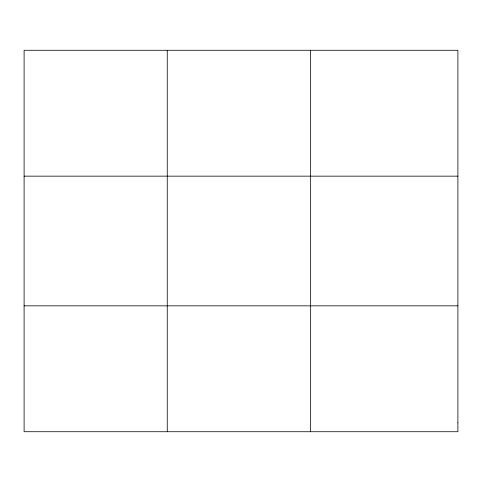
<?xml version="1.0" encoding="UTF-8"?>
<svg xmlns="http://www.w3.org/2000/svg" width="482" height="482" viewBox="0 0 482 482"><rect width="100%" height="100%" fill="white"/><g stroke="black" fill="none" stroke-linecap="round" stroke-linejoin="round"><path stroke-width="0.72" d="M167.254 50.273L167.254 431.727M310.408 50.273L310.408 431.727M24.1 176.153L457.9 176.153M24.1 305.847L457.9 305.847M457.9 422.732L457.9 431.727L24.1 431.727L24.1 50.273L457.9 50.273L457.9 422.732"/></g></svg>
